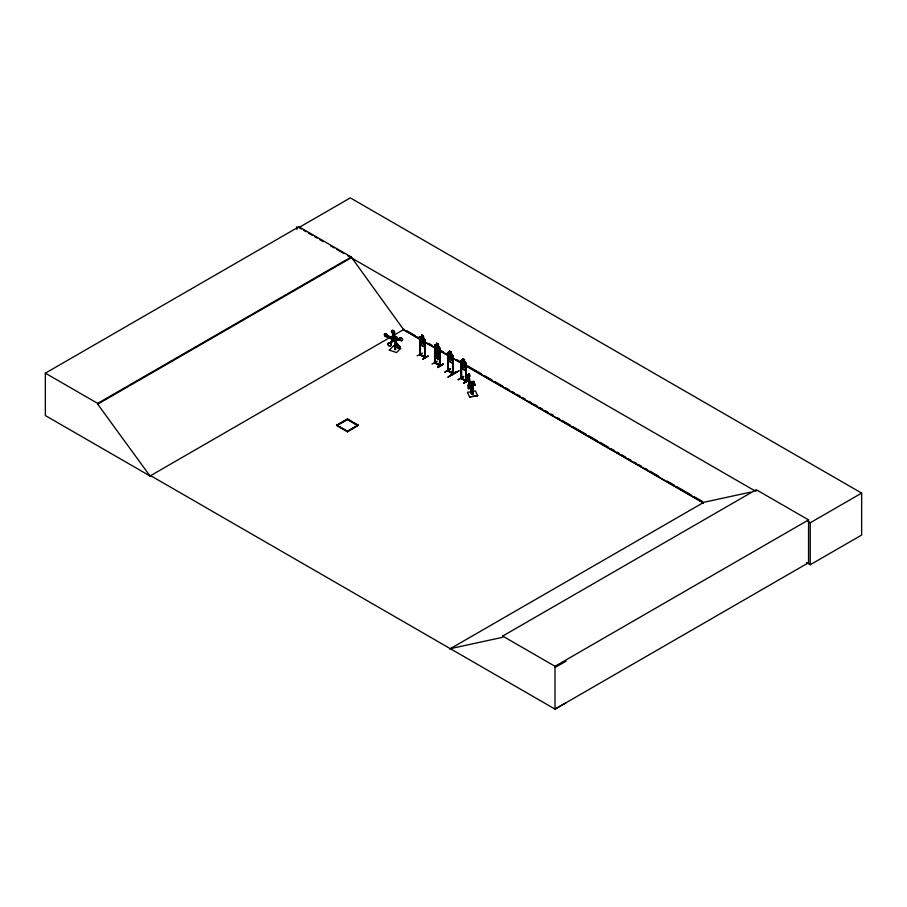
<?xml version="1.0" encoding="UTF-8"?>
<svg xmlns="http://www.w3.org/2000/svg" width="907" height="907" viewBox="0 0 907 907"><rect width="100%" height="100%" fill="white"/><g stroke="black" fill="none" stroke-linecap="round" stroke-linejoin="round"><path stroke-width="1.36" d="M399.511 338.787L399.613 338.481A1.712 1.213 45 0 1 401.54 337.994A1.712 1.213 45 0 1 402.402 340.261A1.712 1.213 45 0 1 400.18 339.966C381.269 340.091 412.379 337.801 393.899 339.059M469.905 383.196L468.987 373.661L469.769 383.208M469.701 376.598L469.327 373.752L468.964 375.849M469.441 383.208L466.731 374.988L469.225 383.242L469.656 381.745L471.334 385.668L475.053 385.09L473.692 381.722L469.973 382.743M469.713 384.171C468.205 376.972 470.268 389.488 471.459 394.001M469.747 382.981L466.992 374.897M474.599 383.661L473.046 383.91L472.604 381.462L473.737 381.291L474.214 382.527M469.225 383.242L469.304 382.391M469.214 373.695L469.509 383.071M469.69 376.62L469.758 374.954M466.935 374.954L467.343 378.196M395.781 336.985L396.325 337.245L394.545 336.837L396.62 336.735L396.62 338.22M468.08 385.248L468.59 388.604L469.202 382.969L468.25 385.747L469.202 382.969M469.871 383.82L471.334 393.921M387.312 335.545L387.391 335.239A1.712 1.213 45 0 0 385.305 333.674A1.712 1.213 45 0 0 384.761 335.579A1.712 1.213 45 0 0 387.028 336.474L392.924 339.808L393.298 338.764L387.414 335.431L393.185 338.878M471.493 383.57C468.67 379.341 468.103 395.441 468.454 385.713M469.633 383.752L471.901 386.904L471.368 383.525M422.367 339.989L424.045 339.093L422.911 340.817L424.091 343.946L422.549 341.043C421.846 343.9 419.839 341.622 422.174 340.374L421.052 337.37L422.469 339.989M450.223 356.066L451.901 355.17L450.768 356.893L451.856 360.011L450.405 357.131C449.691 359.943 447.593 357.687 450.019 356.451L448.908 353.447L450.337 356.134M463.466 363.718L465.144 362.823L464.01 364.546L465.189 367.675L463.647 364.773L462.717 366.167L462.082 365.793L463.273 364.104L462.151 361.099L463.568 363.718M424.487 346.95L425.202 339.774L423.354 338.039M425.145 345.272L424.533 347.052L420.338 344.626L419.782 336.712L421.63 336.973M466.3 369.047L465.631 370.77L461.436 368.355L460.937 365.94M434.623 348.866L435.247 347.075L439.532 349.444L440.099 351.803M434.68 348.832L435.292 347.166M439.476 355.204L440.156 353.458L439.532 355.17L435.19 352.834L434.68 350.431M444.929 372.176L450.382 368.775L444.974 371.915M458.171 379.829L463.636 376.416M463.624 376.677L458.216 379.557M437.299 361.133L432.015 364.081M435.394 362.494L434.589 362.267L435.213 362.607M434.827 362.142L435.213 363.219L435.337 354.682M425.145 339.762L425.202 357.812L419.76 354.728L420.463 354.206M447.616 370.804L448.217 371.088L447.854 353.889L448.16 371.065M448.137 371.099L447.797 370.022L453.058 373.276M449.487 351.134L451.153 352.097L452.049 355.363L452.049 359.217L451.153 360.351L449.487 359.387L448.591 357.222L448.591 353.367L449.487 353.197C448.886 347.71 450.666 355.125 448.262 352.358L447.639 352.8L447.661 370.838L453.183 373.752L452.536 373.015M461.096 361.53L461.459 378.741C459.123 376.87 468.488 383.298 466.051 380.498M464.395 361.802L464.52 359.671L462.672 358.673L461.833 364.863L462.729 367.029L464.395 367.993L465.291 366.859L465.291 363.004L464.395 361.802L466.3 363.492L466.3 381.541L465.688 381.212L465.756 364.444L466.436 364.614L465.756 364.444M469.463 383.389L467.967 385.271M393.638 340.25L397.334 346.168A1.712 1.213 45 0 0 398.479 348.39A1.712 1.213 45 0 0 400.214 347.596A1.712 1.213 45 0 0 398.468 345.635L394.488 339.864L398.581 345.533A1.712 1.213 45 0 1 400.316 347.483A1.712 1.213 45 0 1 398.581 348.288A1.712 1.213 45 0 1 397.447 346.055L393.525 340.363L394.488 339.864M436.505 343.107L435.598 349.342L436.516 351.497L436.505 355.34L438.217 356.281L437.299 353.991C436.584 356.666 434.544 354.512 436.913 353.288L435.677 350.238L437.276 353.05C438.024 350.215 440.122 352.46 437.662 353.719L438.807 356.7L438.217 352.426L439.124 351.292L439.124 347.438L438.217 346.247C440.314 343.912 433.818 341.95 438.274 344.15L438.33 346.179L440.099 347.948L440.156 365.952L434.589 362.879L434.68 344.898L436.573 345.272M390.577 344.207L393.695 340.034L392.833 339.558L389.432 343.243A1.712 1.213 45 0 0 387.913 344.331A1.712 1.213 45 0 0 389.84 346.1A1.712 1.213 45 0 0 390.69 344.399L390.804 344.286A1.712 1.213 45 0 1 389.953 345.998A1.712 1.213 45 0 1 388.026 344.218A1.712 1.213 45 0 1 389.534 343.129L393.695 340.034L393.026 340.352M387.04 336.474L392.924 339.808M394.205 339.059L393.094 338.764L392.674 333.016L392.992 338.867C395.203 340.544 395.871 331.248 392.334 333.005A1.757 1.236 45 0 1 392.13 330.465A1.757 1.236 45 0 1 394.5 332.325L394.42 331.962M394.103 339.161L393.785 333.311M396.62 336.735L396.03 338.81L396.835 338.016L398.366 338.526C397.663 342.857 388.264 339.717 393.819 337.007L395.35 337.517M393.581 337.801L395.656 337.699L395.067 339.774L395.656 337.699M389.738 343.231L392.833 339.558L393.695 340.034M389.307 350.17L393.479 345.907L400.713 348.322L396.54 352.585L389.307 350.079M394.318 340.17L400.032 339.785M473.023 393.967L471.991 394.126L473.023 393.967L473.023 385.101M471.901 386.904C473.828 385.146 469.633 382.72 472.32 384.012L471.878 381.575L470.744 381.756L470.744 383.242M387.153 336.361L386.926 336.588A1.712 1.213 45 0 1 384.659 335.681A1.712 1.213 45 0 1 385.203 333.787A1.712 1.213 45 0 1 387.278 335.352M420.497 343.685L420.281 355.011L419.839 336.678L424.555 338.73M447.695 352.857L448.296 352.438L452.4 354.807M462.672 358.673L462.672 360.737L460.881 360.442L460.858 378.457L466.243 381.507M461.538 360.079L461.187 378.332M438.274 357.075L440.099 357.347L439.532 349.444M434.555 354.365L435.292 355.351M434.623 354.331L435.201 355.442L439.464 357.8M436.392 356.1L435.598 354.841L435.598 350.986L436.505 349.83L436.505 345.964L437.423 348.288C438.092 345.556 440.269 347.857 437.82 348.991L439.022 352.109L437.446 349.229C436.641 351.984 434.646 349.864 437.061 348.56L435.916 345.567L438.217 346.939L438.217 350.794L439.124 352.936L438.274 359.138L436.392 358.163L436.392 356.1L435.201 355.442M436.392 358.163L436.505 356.032M434.838 346.02L435.337 346.293M439.782 348.753L439.532 365.634L439.782 348.753L440.337 365.838L434.827 362.755L434.748 344.955M440.28 349.036L439.6 348.866M439.725 365.067C427.208 359.161 443.863 366.19 439.623 365.079M437.616 367.176L442.933 363.956L437.582 367.505L443.228 364.455L442.922 363.945M437.639 367.482L442.99 364.297M150.698 475.687L150.109 476.039L45.35 415.553L45.35 373.174L298.902 226.784L351.247 256.998L403.592 329.604L420.712 339.49M298.902 226.784L298.902 227.566L350.317 197.885L861.65 493.102L861.65 535.051L810.234 564.732L806.561 562.601M45.35 373.174L97.695 403.388L351.247 256.998M566.104 702.789L555.005 709.115L150.63 475.653L150.029 475.994L97.695 404.171L351.247 257.781M150.029 475.994L404.182 329.264M420.304 338.198L419.805 337.914L420.27 354.977M421.63 335.046L423.422 335.941L423.422 338.005M419.782 342.245L420.338 344.626M425.066 357.755L424.839 340.601L425.394 357.698L419.941 354.558M425.338 340.885L424.657 340.715M422.571 353.038L417.118 355.827M424.839 346.202L424.952 357.381M428.093 356.179L422.571 359.331L428.047 355.861L428.319 356.36M447.639 358.333L448.183 360.703L452.389 363.129L453.058 361.394M453.058 355.85L452.978 373.888L453.058 355.85L451.267 354.093L451.267 352.029L449.418 351.032M447.661 370.782L453.001 373.854L452.695 356.689M453.183 356.973L452.502 356.791M336.565 425.19L347.472 418.898L358.367 425.19L347.472 431.834L336.565 425.19L347.472 431.483L358.367 425.19M448.183 360.703L452.4 363.004M336.565 425.542L347.472 419.249L357.755 425.542L347.472 419.601L337.177 425.542L347.472 431.131L357.755 425.19M461.504 360L465.642 362.46M464.52 359.671L462.729 358.775M447.695 370.215L448.217 370.487M465.676 362.403L466.13 381.507M452.446 373.106L448.398 370.544M452.695 362.278L452.502 373.639L452.446 372.924M455.87 371.915C429.612 388.445 477.842 359.75 450.722 375.543M455.915 371.961L450.462 375.113M450.428 375.407L455.949 372.267M461.039 377.675L461.38 378.741M465.699 380.577L466.051 381.11M466.504 380.793L461.459 378.298L465.881 380.645M468.069 380.237L463.67 383.06L468.329 380.702M468.103 380.543L463.704 382.992M463.965 383.196L468.307 380.657M449.736 649.027L703.889 502.285L750.713 492.104M450.325 648.675L502.671 637.292L502.671 636.079L756.223 489.689L808.568 519.904L808.568 562.725L555.005 709.115L555.005 666.294L808.568 519.904M756.223 490.902L755.633 491.254L347.596 255.672M807.808 521.378L810.234 522.783L861.65 493.102M555.005 667.518L566.104 661.192M393.525 340.363L394.375 339.966M439.816 364.92L440.088 365.963M424.782 356.734L425.145 357.777M447.854 370.668L447.854 353.889M465.881 381.076L465.937 364.331M394.67 339.014L395.588 339.32L395.588 349.456L394.862 349.569L394.67 340.272M395.588 339.32L394.862 339.433L394.862 349.569M394.67 349.15L395.588 349.456M469.123 376.45L469.52 382.357M470.744 381.756L471.187 382.709L472.32 382.527M472.604 381.462L473.046 382.414L474.35 382.516M474.146 382.709L474.18 383.729L474.259 382.176M469.486 384.126L472.116 386.87M471.334 385.226L475.053 384.647M469.599 396.971L477.66 395.633L469.599 396.971L467.434 392.312L475.506 390.985L477.66 395.724M393.672 333.413L393.955 333.288A1.712 1.213 45 0 0 394.194 331.225A1.712 1.213 45 0 0 391.926 330.624A1.712 1.213 45 0 0 392.482 332.892M420.088 354.603L419.998 337.801M397.232 338.583L393.819 337.007M391.892 338.935L396.438 340.442M393.479 345.998L400.713 348.413M435.235 344.592L439.43 346.916M436.505 351.485L438.217 352.438M439.487 355.079L435.292 352.755L434.748 350.453M436.505 358.095L438.217 359.036M298.902 227.566L301.339 228.972M303.777 230.378L306.215 231.784M308.641 233.19L312.291 235.298M314.729 236.704L317.167 238.11M319.604 239.516L323.255 241.625M330.556 245.842L334.207 247.951M336.644 249.357L343.946 253.563M423.422 335.941L421.574 334.944L421.63 337.109L420.735 337.291L420.735 341.134L421.63 343.311L423.297 344.275L424.193 343.129L423.354 335.975M406.631 330.67L415.191 335.613M417.639 337.03L420.088 338.436M428.648 343.379L432.322 345.499M440.881 350.442L443.33 351.859M445.779 353.277L448.217 354.682M456.788 359.625L459.225 361.043M467.797 365.986L481.254 373.752M484.916 375.872L492.263 380.112M494.7 381.518L503.272 386.461M505.709 387.879L509.383 389.999M511.831 391.405L514.28 392.822M516.729 394.239L520.391 396.348M522.84 397.765L525.289 399.182M528.951 401.291L531.4 402.708M533.849 404.125L537.522 406.245M539.971 407.651L542.409 409.068M544.858 410.474L548.531 412.594M550.98 414.011L553.417 415.417M557.091 417.537L559.54 418.955M561.989 420.36L570.548 425.304M572.997 426.721L586.455 434.487M588.892 435.904L597.464 440.847M599.901 442.253L608.472 447.208M610.91 448.614L614.583 450.734M617.032 452.151L619.481 453.557M621.93 454.974L625.592 457.094M628.041 458.5L630.49 459.917M634.152 462.037L636.601 463.443M639.05 464.86L641.498 466.266M645.172 468.386L647.609 469.803M650.058 471.209L658.618 476.164M667.189 481.107L674.525 485.336M676.973 486.753L691.656 495.222M694.093 496.639L702.664 501.582M424.385 341.61L435.394 347.971M439.067 350.079L448.852 355.737M452.514 357.857L461.085 362.8M465.971 365.623L703.288 502.637M402.787 329.49L419.975 339.411M424.884 342.245L434.702 347.914M439.612 350.748L446.97 355M454.339 359.251L461.697 363.503M465.382 365.634L703.469 503.09M420.44 344.547L424.555 346.916M461.538 368.276L465.642 370.646M424.782 356.916C412.243 350.465 430.632 359.353 424.68 356.927M502.671 636.079L555.005 666.294M469.52 382.799L471.198 384.262L471.187 382.709M399.93 339.898L400.066 340.08A1.712 1.213 45 0 0 402.289 340.363A1.712 1.213 45 0 0 401.438 338.096A1.712 1.213 45 0 0 399.511 338.594M469.112 373.786L469.452 374.58M469.248 382.323L469.588 382.969M475.053 385.09L473.692 381.722M471.878 383.06L472.32 384.012M470.427 383.718L471.334 385.668M469.735 384.16L470.109 384.681L469.951 382.289M394.012 338.957L394.42 340.068M469.724 382.765L469.849 384.012M810.234 522.783L810.234 564.732M473.046 382.414L473.046 383.91M472.649 385.475L472.649 394.352M471.991 385.26L471.991 394.126M461.584 367.414L461.64 378.627M435.156 346.406L435.213 363.219M421.687 335.012L421.687 337.075M395.395 338.901L395.395 349.036M347.472 418.898L347.472 419.601M347.472 431.131L347.472 431.834M296.85 226.625L296.85 229.403M97.695 403.388L97.695 404.171M393.502 338.141A1.497 1.054 45 0 1 395.101 339.728A1.497 1.054 45 0 1 393.774 340.635M393.128 340.25A1.497 1.054 45 0 1 393.185 338.152M472.377 383.616L473.023 383.831L472.377 383.616M437.911 344.354L436.811 343.753L437.911 345.045L437.911 344.354M438.217 350.771L436.505 349.83L438.217 350.794M437.911 357.834L436.811 357.233L437.911 358.526L437.911 357.834M423.002 336.18L421.925 335.567L423.002 336.871L423.002 336.18M450.858 352.267L449.781 351.644L450.858 352.948L450.858 352.267M464.101 359.909L463.024 359.297L464.101 360.601L464.101 359.909M423.297 338.764L421.63 337.801L421.63 341.656L423.297 342.619L423.297 338.764M451.153 354.841L449.487 353.877L449.487 357.732L451.153 358.696L451.153 354.841M464.395 362.494L462.729 361.53L462.729 365.385L464.395 366.349L464.395 362.494M392.278 339.558A1.497 1.054 45 0 0 394.432 340.885A1.497 1.054 45 0 0 393.91 338.651A1.497 1.054 45 0 0 392.278 339.558"/></g></svg>
